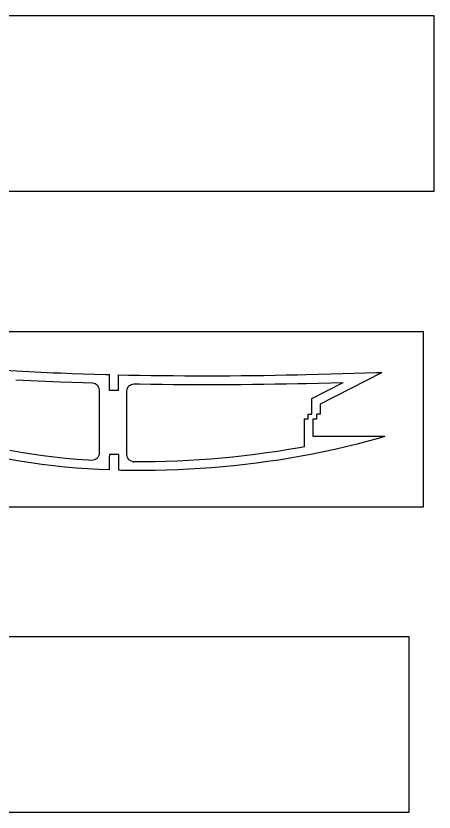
# Model space of a CAD drawing. Header units: millimetres. Extents: x 59 to 2198, y 55 to 510.
# Drawn here: x 1959.2 to 2197.9, y 54.9 to 509.6 of the extents above; entities that cross this region are included whole.
import ezdxf

# ---------------------------------------------------------------- set-up
doc = ezdxf.new("R2010")
doc.units = ezdxf.units.MM
doc.layers.add('7', color=7, linetype='Continuous')

msp = doc.modelspace()

# ---------------------------------------------------------------- linework, layer by layer
for p, q in [((2197.93, 509.56), (1197.96, 509.56)), ((2197.93, 409.56), (2197.93, 509.56)), ((1197.93, 409.56), (2197.93, 409.56)), ((2191.85, 329.21), (1191.88, 329.21)), ((2191.85, 229.21), (2191.85, 329.21)), ((1959.49, 306.83), (1980.59, 305.85)), ((2012.7, 296.69), (2012.7, 304.75)), ((2017.7, 295.69), (2017.7, 304.63)), ((2124.74, 304.75), (2145.84, 305.29)), ((1959.26, 301.84), (1980.35, 300.85)), ((2124.87, 299.75), (2146, 300.29)), ((2128.07, 291.16), (2146, 300.29)), ((2012.7, 295.69), (2012.7, 296.69)), ((2017.7, 295.69), (2012.7, 295.69)), ((2128.07, 282.08), (2128.07, 291.16)), ((2133.07, 282.08), (2133.07, 288.1)), ((2126.07, 279.53), (2126.07, 282.08)), ((2126.07, 282.08), (2128.07, 282.08)), ((2133.07, 282.08), (2131.07, 282.08)), ((2131.07, 279.53), (2131.07, 282.08)), ((2123.98, 263.52), (2123.98, 279.53)), ((2123.98, 279.53), (2126.07, 279.53)), ((2017.7, 259.2), (2012.7, 259.2)), ((2012.7, 259.2), (2012.7, 258.2)), ((2017.7, 259.2), (2017.7, 250.1)), ((2012.7, 250.28), (2012.7, 258.2)), ((1191.85, 229.21), (2191.85, 229.21)), ((2183.74, 154.94), (1183.77, 154.94)), ((2183.74, 54.94), (2183.74, 154.94)), ((1183.74, 54.94), (2183.74, 54.94))]:
    msp.add_line(p, q)
at = {"color": 1}
for p, q in [((2133.07, 288.1), (2168.2, 305.99)), ((2128.98, 269.4), (2128.98, 279.53)), ((2128.98, 279.53), (2131.07, 279.53)), ((2169.88, 269.4), (2128.98, 269.4))]:
    msp.add_line(p, q, dxfattribs=at)
at = {"layer": '7', "linetype": 'Continuous'}
for points in [[(1952.58, 307.2), (1959.49, 306.83)], [(1980.59, 305.85), (1984.81, 305.67), (1991.26, 305.42), (1997.71, 305.2), (2004.16, 304.99), (2010.6, 304.81), (2012.7, 304.75)], [(2017.7, 304.63), (2023.47, 304.5), (2029.92, 304.38), (2036.36, 304.27), (2042.8, 304.19), (2049.24, 304.14), (2055.67, 304.1), (2062.11, 304.08), (2068.54, 304.07), (2074.97, 304.09), (2081.41, 304.12), (2087.84, 304.17), (2094.28, 304.24), (2100.71, 304.32), (2107.14, 304.41), (2113.57, 304.53), (2119.99, 304.65), (2124.74, 304.75)], [(2145.84, 305.29), (2152.13, 305.48), (2158.56, 305.68), (2164.98, 305.88), (2168.2, 305.99)], [(2169.88, 269.4), (2166.72, 268.47), (2160.39, 266.7), (2154.02, 265.02), (2147.64, 263.44), (2141.23, 261.95), (2134.79, 260.55), (2128.45, 259.27), (2122.08, 258.08), (2115.71, 256.98), (2109.31, 255.96), (2102.91, 255.03), (2096.49, 254.18), (2090.06, 253.41), (2083.66, 252.72), (2077.26, 252.1), (2070.85, 251.56), (2064.44, 251.1), (2058.02, 250.71), (2051.59, 250.4), (2045.16, 250.17), (2038.72, 250.02), (2032.28, 249.96), (2025.84, 249.97), (2019.4, 250.08), (2017.7, 250.1)], [(2012.7, 250.28), (2006.52, 250.54), (2000.08, 250.91), (1993.58, 251.38), (1987.08, 251.94), (1980.6, 252.61), (1974.12, 253.38), (1967.66, 254.27), (1961.22, 255.28), (1954.8, 256.4)]]:
    msp.add_lwpolyline(points, dxfattribs=at)
for points in [[(1980.38, 300.85), (1984.61, 300.68), (1991.08, 300.43), (1997.55, 300.2), (2002.86, 300.08, -0.407834), (2006.77, 296.08), (2006.77, 259.77, -0.431075), (2002.54, 255.78), (2000.41, 255.9), (1993.97, 256.36), (1987.55, 256.92), (1981.15, 257.58), (1974.76, 258.34), (1968.39, 259.22), (1962.04, 260.21), (1955.7, 261.32)], [(2123.98, 263.52), (2121.2, 263), (2114.89, 261.91), (2108.56, 260.91), (2102.22, 259.99), (2095.86, 259.15), (2089.49, 258.38), (2083.15, 257.69), (2076.81, 257.08), (2070.46, 256.55), (2064.11, 256.09), (2057.75, 255.7), (2051.38, 255.4), (2045.01, 255.17), (2038.63, 255.02), (2032.26, 254.96), (2025.88, 254.97), (2026.52, 254.96, -0.409621), (2022.59, 258.96), (2022.59, 295.4, -0.416412), (2026.62, 299.4), (2029.83, 299.38), (2036.29, 299.27), (2042.75, 299.19), (2049.2, 299.14), (2055.65, 299.1), (2062.1, 299.08), (2068.55, 299.07), (2074.99, 299.09), (2081.44, 299.12), (2087.89, 299.17), (2094.33, 299.24), (2100.78, 299.32), (2107.22, 299.42), (2113.66, 299.53), (2120.1, 299.65), (2124.85, 299.75)]]:
    msp.add_lwpolyline(points, format="xyb", dxfattribs=at)

doc.saveas('drawing.dxf')
